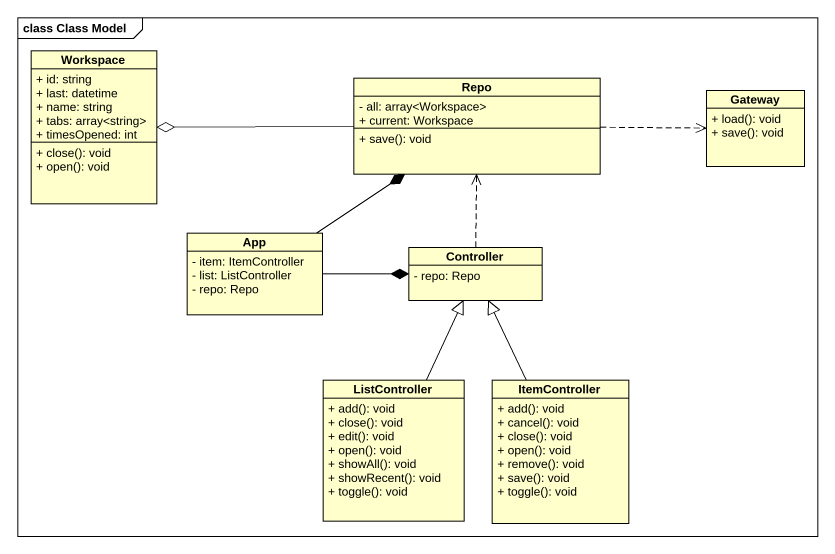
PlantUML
@startuml
mainframe class Class Model
hide circle
hide empty members
skinparam classAttributeIconSize 0
class Workspace {
  + id: string
  + last: datetime
  + name: string
  + tabs: array<string>
  + timesOpened: int
  + close(): void
  + open(): void
}
class Repo {
  - all: array<Workspace>
  + current: Workspace
  + save(): void
}
class Gateway {
  + load(): void
  + save(): void
}
class App {
  - item: ItemController
  - list: ListController
  - repo: Repo
}
class Controller {
  - repo: Repo
}
class ListController {
  + add(): void
  + close(): void
  + edit(): void
  + open(): void
  + showAll(): void
  + showRecent(): void
  + toggle(): void
}
class ItemController {
  + add(): void
  + cancel(): void
  + close(): void
  + open(): void
  + remove(): void
  + save(): void
  + toggle(): void
}
Repo -left-o Workspace
Repo .right.> Gateway
App -up-* Repo
App -right-* Controller
Controller .up.> Repo
ListController -up-|> Controller
ItemController -up-|> Controller
@enduml
